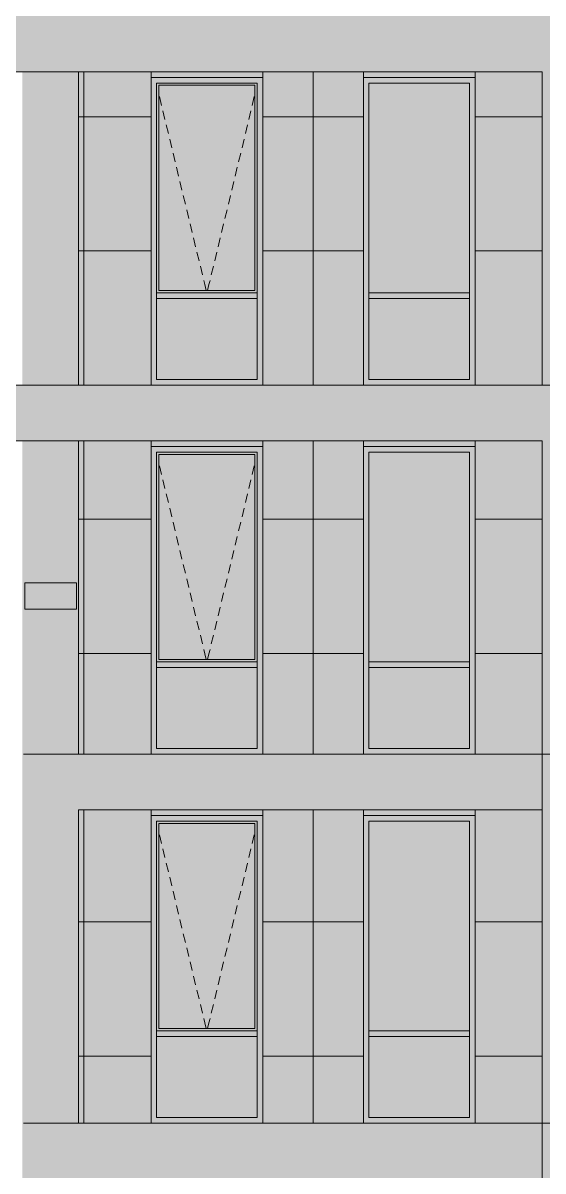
# Model space of a CAD drawing. Header units: millimetres. Extents: x 1499747 to 4230374, y -28481 to 441852.
# Drawn here: x 4063796 to 4068450, y 386800 to 397066 of the extents above; entities that cross this region are included whole.
import ezdxf

# ---------------------------------------------------------------- set-up
doc = ezdxf.new("R2010")
doc.units = ezdxf.units.MM
doc.header["$MEASUREMENT"] = 0
doc.layers.add('Чертеж и Рисунок', color=7, linetype='Continuous')

msp = doc.modelspace()

# ---------------------------------------------------------------- hatches: boundary and pattern name
at = {"layer": 'Чертеж и Рисунок', "linetype": 'Continuous', "lineweight": 0, "true_color": 0xffffff}
for points in [[(4068441.89505, 399933.01142), (4068441.89505, 373528.37108), (4068941.89582, 373528.37108), (4068941.89582, 399933.01142)], [(4054441.97367, 397128.40713), (4054441.97367, 396628.40637), (4068441.89505, 396628.40637), (4068441.89505, 397128.40713)], [(4063791.98795, 393828.40209), (4064291.98871, 393828.40209), (4064291.98871, 396628.40637), (4063791.98795, 396628.40637)], [(4064291.98871, 396628.40637), (4064291.98871, 393828.40209), (4064941.98971, 393828.40209), (4064941.98971, 396578.40629), (4065941.99124, 396578.40629), (4065941.99124, 393828.40209), (4066841.89261, 393828.40209), (4066841.89261, 396578.40629), (4067841.89414, 396578.40629), (4067841.89414, 393828.40209), (4068441.89505, 393828.40209), (4068441.89505, 396628.40637)], [(4054441.97367, 393828.40209), (4054441.97367, 393328.40133), (4068441.89505, 393328.40133), (4068441.89505, 393828.40209)], [(4063791.98795, 373528.37108), (4064291.98871, 373528.37108), (4064291.98871, 393328.40133), (4063791.98795, 393328.40133)], [(4068441.89505, 393328.40133), (4064291.98871, 393328.40133), (4064291.98871, 390528.39705), (4064941.98971, 390528.39705), (4064941.98971, 393278.40125), (4065941.99124, 393278.40125), (4065941.99124, 390528.39705), (4066841.89261, 390528.39705), (4066841.89261, 393278.40125), (4067841.89414, 393278.40125), (4067841.89414, 390528.39705), (4068441.89505, 390528.39705)], [(4063814.08798, 391823.19903), (4064275.98869, 391823.19903), (4064275.98869, 392058.89939), (4063814.08798, 392058.89939)], [(4068441.89505, 390528.39705), (4064291.98871, 390528.39705), (4064291.98871, 390028.39629), (4068441.89505, 390028.39629)], [(4064291.98871, 390028.39629), (4064291.98871, 387228.39201), (4064941.98971, 387228.39201), (4064941.98971, 389978.39621), (4065941.99124, 389978.39621), (4065941.99124, 387228.39201), (4066841.89261, 387228.39201), (4066841.89261, 389978.39621), (4067841.89414, 389978.39621), (4067841.89414, 387228.39201), (4068441.89505, 387228.39201), (4068441.89505, 390028.39629)], [(4064291.98871, 387228.39201), (4064291.98871, 386728.39125), (4068441.89505, 386728.39125), (4068441.89505, 387228.39201)]]:
    msp.add_hatch(color=7, dxfattribs=at).paths.add_polyline_path(points)
at = {"layer": 'Чертеж и Рисунок', "linetype": 'Continuous', "lineweight": 0, "true_color": 0x2e2e2e}
for points in [[(4064941.98971, 396228.40576), (4064991.98978, 396228.40576), (4064991.98978, 396528.40622), (4064941.98971, 396578.40629)], [(4065441.99047, 396578.40629), (4064941.98971, 396578.40629), (4064991.98978, 396528.40622), (4065441.99047, 396528.40622)], [(4065441.99047, 396578.40629), (4065441.99047, 396528.40622), (4065891.99116, 396528.40622), (4065941.99124, 396578.40629)], [(4065941.99124, 396228.40576), (4065941.99124, 396578.40629), (4065891.99116, 396528.40622), (4065891.99116, 396228.40576)], [(4067341.89337, 396578.40629), (4066841.89261, 396578.40629), (4066891.89269, 396528.40622), (4067341.89337, 396528.40622)], [(4066841.89261, 396228.40576), (4066891.89269, 396228.40576), (4066891.89269, 396528.40622), (4066841.89261, 396578.40629)], [(4067341.89337, 396578.40629), (4067341.89337, 396528.40622), (4067791.89406, 396528.40622), (4067841.89414, 396578.40629)], [(4067841.89414, 396228.40576), (4067841.89414, 396578.40629), (4067791.89406, 396528.40622), (4067791.89406, 396228.40576)], [(4064941.98971, 394828.40362), (4064991.98978, 394828.40362), (4064991.98978, 396228.40576), (4064941.98971, 396228.40576)], [(4065941.99124, 394828.40362), (4065941.99124, 396228.40576), (4065891.99116, 396228.40576), (4065891.99116, 394828.40362)], [(4066841.89261, 394828.40362), (4066891.89269, 394828.40362), (4066891.89269, 396228.40576), (4066841.89261, 396228.40576)], [(4067841.89414, 394828.40362), (4067841.89414, 396228.40576), (4067791.89406, 396228.40576), (4067791.89406, 394828.40362)], [(4064941.98971, 394628.40332), (4064991.98978, 394628.40332), (4064991.98978, 394828.40362), (4064941.98971, 394828.40362)], [(4065941.99124, 394628.40332), (4065941.99124, 394828.40362), (4065891.99116, 394828.40362), (4065891.99116, 394628.40332)], [(4066841.89261, 394628.40332), (4066891.89269, 394628.40332), (4066891.89269, 394828.40362), (4066841.89261, 394828.40362)], [(4067841.89414, 394628.40332), (4067841.89414, 394828.40362), (4067791.89406, 394828.40362), (4067791.89406, 394628.40332)], [(4064991.98978, 394603.40328), (4065441.99047, 394603.40328), (4065441.99047, 394653.40335), (4064991.98978, 394653.40335)], [(4065441.99047, 394653.40335), (4065441.99047, 394603.40328), (4065891.99116, 394603.40328), (4065891.99116, 394653.40335)], [(4066891.89269, 394603.40328), (4067341.89337, 394603.40328), (4067341.89337, 394653.40335), (4066891.89269, 394653.40335)], [(4067341.89337, 394653.40335), (4067341.89337, 394603.40328), (4067791.89406, 394603.40328), (4067791.89406, 394653.40335)], [(4064941.98971, 394628.40332), (4064941.98971, 393828.40209), (4064991.98978, 393878.40217), (4064991.98978, 394628.40332)], [(4065941.99124, 394628.40332), (4065891.99116, 394628.40332), (4065891.99116, 393878.40217), (4065941.99124, 393828.40209)], [(4066841.89261, 394628.40332), (4066841.89261, 393828.40209), (4066891.89269, 393878.40217), (4066891.89269, 394628.40332)], [(4067841.89414, 394628.40332), (4067791.89406, 394628.40332), (4067791.89406, 393878.40217), (4067841.89414, 393828.40209)], [(4064941.98971, 393828.40209), (4065441.99047, 393828.40209), (4065441.99047, 393878.40217), (4064991.98978, 393878.40217)], [(4065441.99047, 393828.40209), (4065941.99124, 393828.40209), (4065891.99116, 393878.40217), (4065441.99047, 393878.40217)], [(4067341.89337, 393828.40209), (4067341.89337, 393878.40217), (4066891.89269, 393878.40217), (4066841.89261, 393828.40209)], [(4067341.89337, 393828.40209), (4067841.89414, 393828.40209), (4067791.89406, 393878.40217), (4067341.89337, 393878.40217)], [(4064941.98971, 392928.40072), (4064991.98978, 392928.40072), (4064991.98978, 393228.40118), (4064941.98971, 393278.40125)], [(4064941.98971, 393278.40125), (4064991.98978, 393228.40118), (4065441.99047, 393228.40118), (4065441.99047, 393278.40125)], [(4065441.99047, 393278.40125), (4065441.99047, 393228.40118), (4065891.99116, 393228.40118), (4065941.99124, 393278.40125)], [(4065941.99124, 392928.40072), (4065941.99124, 393278.40125), (4065891.99116, 393228.40118), (4065891.99116, 392928.40072)], [(4066841.89261, 392928.40072), (4066891.89269, 392928.40072), (4066891.89269, 393228.40118), (4066841.89261, 393278.40125)], [(4067341.89337, 393278.40125), (4066841.89261, 393278.40125), (4066891.89269, 393228.40118), (4067341.89337, 393228.40118)], [(4067341.89337, 393278.40125), (4067341.89337, 393228.40118), (4067791.89406, 393228.40118), (4067841.89414, 393278.40125)], [(4067841.89414, 392928.40072), (4067841.89414, 393278.40125), (4067791.89406, 393228.40118), (4067791.89406, 392928.40072)], [(4064941.98971, 391528.39858), (4064991.98978, 391528.39858), (4064991.98978, 392928.40072), (4064941.98971, 392928.40072)], [(4065941.99124, 391528.39858), (4065941.99124, 392928.40072), (4065891.99116, 392928.40072), (4065891.99116, 391528.39858)], [(4066841.89261, 391528.39858), (4066891.89269, 391528.39858), (4066891.89269, 392928.40072), (4066841.89261, 392928.40072)], [(4067841.89414, 391528.39858), (4067841.89414, 392928.40072), (4067791.89406, 392928.40072), (4067791.89406, 391528.39858)], [(4064941.98971, 391328.39827), (4064991.98978, 391328.39827), (4064991.98978, 391528.39858), (4064941.98971, 391528.39858)], [(4065941.99124, 391328.39827), (4065941.99124, 391528.39858), (4065891.99116, 391528.39858), (4065891.99116, 391328.39827)], [(4066841.89261, 391328.39827), (4066891.89269, 391328.39827), (4066891.89269, 391528.39858), (4066841.89261, 391528.39858)], [(4067841.89414, 391328.39827), (4067841.89414, 391528.39858), (4067791.89406, 391528.39858), (4067791.89406, 391328.39827)], [(4064991.98978, 391303.39824), (4065441.99047, 391303.39824), (4065441.99047, 391353.39831), (4064991.98978, 391353.39831)], [(4065441.99047, 391353.39831), (4065441.99047, 391303.39824), (4065891.99116, 391303.39824), (4065891.99116, 391353.39831)], [(4066891.89269, 391303.39824), (4067341.89337, 391303.39824), (4067341.89337, 391353.39831), (4066891.89269, 391353.39831)], [(4067341.89337, 391353.39831), (4067341.89337, 391303.39824), (4067791.89406, 391303.39824), (4067791.89406, 391353.39831)], [(4064941.98971, 391328.39827), (4064941.98971, 390528.39705), (4064991.98978, 390578.39713), (4064991.98978, 391328.39827)], [(4065941.99124, 391328.39827), (4065891.99116, 391328.39827), (4065891.99116, 390578.39713), (4065941.99124, 390528.39705)], [(4066841.89261, 391328.39827), (4066841.89261, 390528.39705), (4066891.89269, 390578.39713), (4066891.89269, 391328.39827)], [(4067841.89414, 391328.39827), (4067791.89406, 391328.39827), (4067791.89406, 390578.39713), (4067841.89414, 390528.39705)], [(4064941.98971, 390528.39705), (4065441.99047, 390528.39705), (4065441.99047, 390578.39713), (4064991.98978, 390578.39713)], [(4065441.99047, 390528.39705), (4065941.99124, 390528.39705), (4065891.99116, 390578.39713), (4065441.99047, 390578.39713)], [(4067341.89337, 390528.39705), (4067341.89337, 390578.39713), (4066891.89269, 390578.39713), (4066841.89261, 390528.39705)], [(4067341.89337, 390528.39705), (4067841.89414, 390528.39705), (4067791.89406, 390578.39713), (4067341.89337, 390578.39713)], [(4064941.98971, 389628.39568), (4064991.98978, 389628.39568), (4064991.98978, 389928.39613), (4064941.98971, 389978.39621)], [(4064941.98971, 389978.39621), (4064991.98978, 389928.39613), (4065441.99047, 389928.39613), (4065441.99047, 389978.39621)], [(4065441.99047, 389978.39621), (4065441.99047, 389928.39613), (4065891.99116, 389928.39613), (4065941.99124, 389978.39621)], [(4065941.99124, 389628.39568), (4065941.99124, 389978.39621), (4065891.99116, 389928.39613), (4065891.99116, 389628.39568)], [(4066841.89261, 389628.39568), (4066891.89269, 389628.39568), (4066891.89269, 389928.39613), (4066841.89261, 389978.39621)], [(4067341.89337, 389978.39621), (4066841.89261, 389978.39621), (4066891.89269, 389928.39613), (4067341.89337, 389928.39613)], [(4067341.89337, 389978.39621), (4067341.89337, 389928.39613), (4067791.89406, 389928.39613), (4067841.89414, 389978.39621)], [(4067841.89414, 389628.39568), (4067841.89414, 389978.39621), (4067791.89406, 389928.39613), (4067791.89406, 389628.39568)], [(4064941.98971, 388228.39354), (4064991.98978, 388228.39354), (4064991.98978, 389628.39568), (4064941.98971, 389628.39568)], [(4065941.99124, 388228.39354), (4065941.99124, 389628.39568), (4065891.99116, 389628.39568), (4065891.99116, 388228.39354)], [(4066841.89261, 388228.39354), (4066891.89269, 388228.39354), (4066891.89269, 389628.39568), (4066841.89261, 389628.39568)], [(4067841.89414, 388228.39354), (4067841.89414, 389628.39568), (4067791.89406, 389628.39568), (4067791.89406, 388228.39354)], [(4064941.98971, 388028.39323), (4064991.98978, 388028.39323), (4064991.98978, 388228.39354), (4064941.98971, 388228.39354)], [(4065941.99124, 388028.39323), (4065941.99124, 388228.39354), (4065891.99116, 388228.39354), (4065891.99116, 388028.39323)], [(4066841.89261, 388028.39323), (4066891.89269, 388028.39323), (4066891.89269, 388228.39354), (4066841.89261, 388228.39354)], [(4067841.89414, 388028.39323), (4067841.89414, 388228.39354), (4067791.89406, 388228.39354), (4067791.89406, 388028.39323)], [(4064941.98971, 388028.39323), (4064941.98971, 387228.39201), (4064991.98978, 387278.39209), (4064991.98978, 388028.39323)], [(4064991.98978, 388053.39327), (4064991.98978, 388003.39319), (4065441.99047, 388003.39319), (4065441.99047, 388053.39327)], [(4065441.99047, 388053.39327), (4065441.99047, 388003.39319), (4065891.99116, 388003.39319), (4065891.99116, 388053.39327)], [(4065941.99124, 388028.39323), (4065891.99116, 388028.39323), (4065891.99116, 387278.39209), (4065941.99124, 387228.39201)], [(4066841.89261, 388028.39323), (4066841.89261, 387228.39201), (4066891.89269, 387278.39209), (4066891.89269, 388028.39323)], [(4066891.89269, 388003.39319), (4067341.89337, 388003.39319), (4067341.89337, 388053.39327), (4066891.89269, 388053.39327)], [(4067341.89337, 388053.39327), (4067341.89337, 388003.39319), (4067791.89406, 388003.39319), (4067791.89406, 388053.39327)], [(4067841.89414, 388028.39323), (4067791.89406, 388028.39323), (4067791.89406, 387278.39209), (4067841.89414, 387228.39201)], [(4064941.98971, 387228.39201), (4065441.99047, 387228.39201), (4065441.99047, 387278.39209), (4064991.98978, 387278.39209)], [(4065441.99047, 387228.39201), (4065941.99124, 387228.39201), (4065891.99116, 387278.39209), (4065441.99047, 387278.39209)], [(4067341.89337, 387228.39201), (4067341.89337, 387278.39209), (4066891.89269, 387278.39209), (4066841.89261, 387228.39201)], [(4067341.89337, 387228.39201), (4067841.89414, 387228.39201), (4067791.89406, 387278.39209), (4067341.89337, 387278.39209)]]:
    msp.add_hatch(color=250, dxfattribs=at).paths.add_polyline_path(points)
at = {"layer": 'Чертеж и Рисунок', "linetype": 'Continuous', "lineweight": 0, "true_color": 0xf7fdff}
for points in [[(4064991.98978, 396528.40622), (4064991.98978, 394653.40335), (4065011.98981, 394673.40338), (4065011.98981, 396508.40619)], [(4065891.99116, 396528.40622), (4064991.98978, 396528.40622), (4065011.98981, 396508.40619), (4065871.99113, 396508.40619)], [(4065891.99116, 394653.40335), (4065891.99116, 396528.40622), (4065871.99113, 396508.40619), (4065871.99113, 394673.40338)], [(4064991.98978, 394653.40335), (4065891.99116, 394653.40335), (4065871.99113, 394673.40338), (4065011.98981, 394673.40338)], [(4064991.98978, 391353.39831), (4065011.98981, 391373.39834), (4065011.98981, 393208.40115), (4064991.98978, 393228.40118)], [(4065891.99116, 393228.40118), (4064991.98978, 393228.40118), (4065011.98981, 393208.40115), (4065871.99113, 393208.40115)], [(4065891.99116, 391353.39831), (4065891.99116, 393228.40118), (4065871.99113, 393208.40115), (4065871.99113, 391373.39834)], [(4064991.98978, 391353.39831), (4065891.99116, 391353.39831), (4065871.99113, 391373.39834), (4065011.98981, 391373.39834)], [(4064991.98978, 389928.39613), (4064991.98978, 388053.39327), (4065011.98981, 388073.3933), (4065011.98981, 389908.3961)], [(4065891.99116, 389928.39613), (4064991.98978, 389928.39613), (4065011.98981, 389908.3961), (4065871.99113, 389908.3961)], [(4065891.99116, 388053.39327), (4065891.99116, 389928.39613), (4065871.99113, 389908.3961), (4065871.99113, 388073.3933)], [(4064991.98978, 388053.39327), (4065891.99116, 388053.39327), (4065871.99113, 388073.3933), (4065011.98981, 388073.3933)]]:
    msp.add_hatch(color=7, dxfattribs=at).paths.add_polyline_path(points)
at = {"layer": 'Чертеж и Рисунок', "linetype": 'Continuous', "lineweight": 0, "true_color": 0x84adf9}
for points in [[(4065011.98981, 394673.40338), (4065871.99113, 394673.40338), (4065871.99113, 396508.40619), (4065011.98981, 396508.40619)], [(4066891.89269, 394653.40335), (4067791.89406, 394653.40335), (4067791.89406, 396228.40576), (4067791.89406, 396528.40622), (4066891.89269, 396528.40622)], [(4064991.98978, 393878.40217), (4065891.99116, 393878.40217), (4065891.99116, 394603.40328), (4064991.98978, 394603.40328)], [(4066891.89269, 394603.40328), (4066891.89269, 393878.40217), (4067791.89406, 393878.40217), (4067791.89406, 394603.40328)], [(4065011.98981, 393208.40115), (4065011.98981, 391373.39834), (4065871.99113, 391373.39834), (4065871.99113, 393208.40115)], [(4066891.89269, 391353.39831), (4067791.89406, 391353.39831), (4067791.89406, 392928.40072), (4067791.89406, 393228.40118), (4066891.89269, 393228.40118)], [(4064991.98978, 390578.39713), (4065891.99116, 390578.39713), (4065891.99116, 391303.39824), (4064991.98978, 391303.39824)], [(4066891.89269, 391303.39824), (4066891.89269, 390578.39713), (4067791.89406, 390578.39713), (4067791.89406, 391303.39824)], [(4065011.98981, 388073.3933), (4065871.99113, 388073.3933), (4065871.99113, 389908.3961), (4065011.98981, 389908.3961)], [(4066891.89269, 388053.39327), (4067791.89406, 388053.39327), (4067791.89406, 388228.39354), (4067791.89406, 389628.39568), (4067791.89406, 389928.39613), (4066891.89269, 389928.39613)], [(4064991.98978, 388003.39319), (4064991.98978, 387278.39209), (4065891.99116, 387278.39209), (4065891.99116, 388003.39319)], [(4066891.89269, 388003.39319), (4066891.89269, 387278.39209), (4067791.89406, 387278.39209), (4067791.89406, 388003.39319)]]:
    msp.add_hatch(color=161, dxfattribs=at).paths.add_polyline_path(points)

# ---------------------------------------------------------------- linework, layer by layer
at = {"layer": 'Чертеж и Рисунок', "color": 7, "linetype": 'Continuous', "lineweight": 5}
for points in [[(4054441.97367, 396628.40637), (4068441.89505, 396628.40637)], [(4064291.98871, 393828.40209), (4064291.98871, 396628.40637)], [(4068441.89505, 393828.40209), (4068441.89505, 396628.40637)], [(4064941.98971, 393828.40209), (4064941.98971, 396578.40629)], [(4064941.98971, 396578.40629), (4065941.99124, 396578.40629)], [(4064991.98978, 396228.40576), (4064991.98978, 396528.40622)], [(4064991.98978, 396528.40622), (4065441.99047, 396528.40622)], [(4065011.98981, 396508.40619), (4065011.98981, 394673.40338)], [(4065871.99113, 396508.40619), (4065011.98981, 396508.40619)], [(4065441.99047, 396528.40622), (4065891.99116, 396528.40622)], [(4065871.99113, 394673.40338), (4065871.99113, 396508.40619)], [(4065891.99116, 396228.40576), (4065891.99116, 396528.40622)], [(4066841.89261, 396578.40629), (4067841.89414, 396578.40629)], [(4066891.89269, 396528.40622), (4067341.89337, 396528.40622)], [(4066891.89269, 396228.40576), (4066891.89269, 396528.40622)], [(4067341.89337, 396528.40622), (4067791.89406, 396528.40622)], [(4067791.89406, 396228.40576), (4067791.89406, 396528.40622)], [(4067841.89414, 396578.40629), (4067841.89414, 393828.40209)], [(4064991.98978, 394828.40362), (4064991.98978, 396228.40576)], [(4065891.99116, 394828.40362), (4065891.99116, 396228.40576)], [(4066891.89269, 394828.40362), (4066891.89269, 396228.40576)], [(4067791.89406, 394828.40362), (4067791.89406, 396228.40576)], [(4064991.98978, 394653.40335), (4064991.98978, 394828.40362)], [(4065891.99116, 394653.40335), (4065891.99116, 394828.40362)], [(4066891.89269, 394653.40335), (4066891.89269, 394828.40362)], [(4067791.89406, 394653.40335), (4067791.89406, 394828.40362)], [(4064991.98978, 394628.40332), (4064991.98978, 394653.40335)], [(4065441.99047, 394653.40335), (4064991.98978, 394653.40335)], [(4065011.98981, 394673.40338), (4065871.99113, 394673.40338)], [(4065891.99116, 394653.40335), (4065441.99047, 394653.40335)], [(4065891.99116, 394628.40332), (4065891.99116, 394653.40335)], [(4067341.89337, 394653.40335), (4066891.89269, 394653.40335)], [(4066891.89269, 394628.40332), (4066891.89269, 394653.40335)], [(4067791.89406, 394653.40335), (4067341.89337, 394653.40335)], [(4067791.89406, 394628.40332), (4067791.89406, 394653.40335)], [(4064991.98978, 394603.40328), (4064991.98978, 394628.40332)], [(4064991.98978, 393878.40217), (4064991.98978, 394603.40328)], [(4065441.99047, 394603.40328), (4064991.98978, 394603.40328)], [(4065891.99116, 394603.40328), (4065441.99047, 394603.40328)], [(4065891.99116, 394603.40328), (4065891.99116, 394628.40332)], [(4065891.99116, 393878.40217), (4065891.99116, 394603.40328)], [(4066891.89269, 394603.40328), (4066891.89269, 394628.40332)], [(4067341.89337, 394603.40328), (4066891.89269, 394603.40328)], [(4066891.89269, 393878.40217), (4066891.89269, 394603.40328)], [(4067791.89406, 394603.40328), (4067341.89337, 394603.40328)], [(4067791.89406, 394603.40328), (4067791.89406, 394628.40332)], [(4067791.89406, 393878.40217), (4067791.89406, 394603.40328)], [(4054441.97367, 393828.40209), (4068441.89505, 393828.40209)], [(4065441.99047, 393878.40217), (4064991.98978, 393878.40217)], [(4065891.99116, 393878.40217), (4065441.99047, 393878.40217)], [(4067341.89337, 393878.40217), (4066891.89269, 393878.40217)], [(4067791.89406, 393878.40217), (4067341.89337, 393878.40217)], [(4054441.97367, 393328.40133), (4068441.89505, 393328.40133)], [(4064291.98871, 390528.39705), (4064291.98871, 393328.40133)], [(4068441.89505, 373528.37108), (4068441.89505, 393328.40133)], [(4064941.98971, 390528.39705), (4064941.98971, 393278.40125)], [(4064941.98971, 393278.40125), (4065941.99124, 393278.40125)], [(4064991.98978, 392928.40072), (4064991.98978, 393228.40118)], [(4064991.98978, 393228.40118), (4065441.99047, 393228.40118)], [(4065011.98981, 393208.40115), (4065011.98981, 391373.39834)], [(4065871.99113, 393208.40115), (4065011.98981, 393208.40115)], [(4065441.99047, 393228.40118), (4065891.99116, 393228.40118)], [(4065871.99113, 391373.39834), (4065871.99113, 393208.40115)], [(4065891.99116, 392928.40072), (4065891.99116, 393228.40118)], [(4066841.89261, 393278.40125), (4067841.89414, 393278.40125)], [(4066891.89269, 392928.40072), (4066891.89269, 393228.40118)], [(4066891.89269, 393228.40118), (4067341.89337, 393228.40118)], [(4067341.89337, 393228.40118), (4067791.89406, 393228.40118)], [(4067791.89406, 392928.40072), (4067791.89406, 393228.40118)], [(4067841.89414, 393278.40125), (4067841.89414, 390528.39705)], [(4064991.98978, 391528.39858), (4064991.98978, 392928.40072)], [(4065891.99116, 391528.39858), (4065891.99116, 392928.40072)], [(4066891.89269, 391528.39858), (4066891.89269, 392928.40072)], [(4067791.89406, 391528.39858), (4067791.89406, 392928.40072)], [(4063814.08798, 391823.19903), (4063814.08798, 392058.89939)], [(4063814.08798, 392058.89939), (4064275.98869, 392058.89939)], [(4064275.98869, 392058.89939), (4064275.98869, 391823.19903)], [(4064275.98869, 391823.19903), (4063814.08798, 391823.19903)], [(4064991.98978, 391353.39831), (4064991.98978, 391528.39858)], [(4065891.99116, 391353.39831), (4065891.99116, 391528.39858)], [(4066891.89269, 391353.39831), (4066891.89269, 391528.39858)], [(4067791.89406, 391353.39831), (4067791.89406, 391528.39858)], [(4064991.98978, 391328.39827), (4064991.98978, 391353.39831)], [(4065441.99047, 391353.39831), (4064991.98978, 391353.39831)], [(4065011.98981, 391373.39834), (4065871.99113, 391373.39834)], [(4065891.99116, 391353.39831), (4065441.99047, 391353.39831)], [(4065891.99116, 391328.39827), (4065891.99116, 391353.39831)], [(4066891.89269, 391328.39827), (4066891.89269, 391353.39831)], [(4067341.89337, 391353.39831), (4066891.89269, 391353.39831)], [(4067791.89406, 391353.39831), (4067341.89337, 391353.39831)], [(4067791.89406, 391328.39827), (4067791.89406, 391353.39831)], [(4064991.98978, 391303.39824), (4064991.98978, 391328.39827)], [(4064991.98978, 390578.39713), (4064991.98978, 391303.39824)], [(4065441.99047, 391303.39824), (4064991.98978, 391303.39824)], [(4065891.99116, 391303.39824), (4065441.99047, 391303.39824)], [(4065891.99116, 391303.39824), (4065891.99116, 391328.39827)], [(4065891.99116, 390578.39713), (4065891.99116, 391303.39824)], [(4066891.89269, 391303.39824), (4066891.89269, 391328.39827)], [(4066891.89269, 390578.39713), (4066891.89269, 391303.39824)], [(4067341.89337, 391303.39824), (4066891.89269, 391303.39824)], [(4067791.89406, 391303.39824), (4067341.89337, 391303.39824)], [(4067791.89406, 391303.39824), (4067791.89406, 391328.39827)], [(4067791.89406, 390578.39713), (4067791.89406, 391303.39824)], [(4064291.98871, 390528.39705), (4068441.89505, 390528.39705)], [(4065441.99047, 390578.39713), (4064991.98978, 390578.39713)], [(4065891.99116, 390578.39713), (4065441.99047, 390578.39713)], [(4067341.89337, 390578.39713), (4066891.89269, 390578.39713)], [(4067791.89406, 390578.39713), (4067341.89337, 390578.39713)], [(4064291.98871, 387228.39201), (4064291.98871, 390028.39629)], [(4064291.98871, 390028.39629), (4068441.89505, 390028.39629)], [(4064941.98971, 387228.39201), (4064941.98971, 389978.39621)], [(4064941.98971, 389978.39621), (4065941.99124, 389978.39621)], [(4064991.98978, 389628.39568), (4064991.98978, 389928.39613)], [(4064991.98978, 389928.39613), (4065441.99047, 389928.39613)], [(4065011.98981, 389908.3961), (4065011.98981, 388073.3933)], [(4065871.99113, 389908.3961), (4065011.98981, 389908.3961)], [(4065441.99047, 389928.39613), (4065891.99116, 389928.39613)], [(4065871.99113, 388073.3933), (4065871.99113, 389908.3961)], [(4065891.99116, 389628.39568), (4065891.99116, 389928.39613)], [(4066841.89261, 389978.39621), (4067841.89414, 389978.39621)], [(4066891.89269, 389628.39568), (4066891.89269, 389928.39613)], [(4066891.89269, 389928.39613), (4067341.89337, 389928.39613)], [(4067341.89337, 389928.39613), (4067791.89406, 389928.39613)], [(4067791.89406, 389628.39568), (4067791.89406, 389928.39613)], [(4067841.89414, 389978.39621), (4067841.89414, 387228.39201)], [(4064991.98978, 388228.39354), (4064991.98978, 389628.39568)], [(4065891.99116, 388228.39354), (4065891.99116, 389628.39568)], [(4066891.89269, 388228.39354), (4066891.89269, 389628.39568)], [(4067791.89406, 388228.39354), (4067791.89406, 389628.39568)], [(4064991.98978, 388053.39327), (4064991.98978, 388228.39354)], [(4065891.99116, 388053.39327), (4065891.99116, 388228.39354)], [(4066891.89269, 388053.39327), (4066891.89269, 388228.39354)], [(4067791.89406, 388053.39327), (4067791.89406, 388228.39354)], [(4065011.98981, 388073.3933), (4065871.99113, 388073.3933)], [(4064991.98978, 388028.39323), (4064991.98978, 388053.39327)], [(4065441.99047, 388053.39327), (4064991.98978, 388053.39327)], [(4064991.98978, 388003.39319), (4064991.98978, 388028.39323)], [(4064991.98978, 387278.39209), (4064991.98978, 388003.39319)], [(4065441.99047, 388003.39319), (4064991.98978, 388003.39319)], [(4065891.99116, 388053.39327), (4065441.99047, 388053.39327)], [(4065891.99116, 388003.39319), (4065441.99047, 388003.39319)], [(4065891.99116, 388028.39323), (4065891.99116, 388053.39327)], [(4065891.99116, 388003.39319), (4065891.99116, 388028.39323)], [(4065891.99116, 387278.39209), (4065891.99116, 388003.39319)], [(4066891.89269, 388028.39323), (4066891.89269, 388053.39327)], [(4067341.89337, 388053.39327), (4066891.89269, 388053.39327)], [(4066891.89269, 388003.39319), (4066891.89269, 388028.39323)], [(4066891.89269, 387278.39209), (4066891.89269, 388003.39319)], [(4067341.89337, 388003.39319), (4066891.89269, 388003.39319)], [(4067791.89406, 388053.39327), (4067341.89337, 388053.39327)], [(4067791.89406, 388003.39319), (4067341.89337, 388003.39319)], [(4067791.89406, 388028.39323), (4067791.89406, 388053.39327)], [(4067791.89406, 388003.39319), (4067791.89406, 388028.39323)], [(4067791.89406, 387278.39209), (4067791.89406, 388003.39319)], [(4065441.99047, 387278.39209), (4064991.98978, 387278.39209)], [(4065891.99116, 387278.39209), (4065441.99047, 387278.39209)], [(4067341.89337, 387278.39209), (4066891.89269, 387278.39209)], [(4067791.89406, 387278.39209), (4067341.89337, 387278.39209)], [(4064291.98871, 387228.39201), (4068441.89505, 387228.39201)]]:
    msp.add_lwpolyline(points, dxfattribs=at)
at = {"layer": 'Чертеж и Рисунок', "color": 253, "linetype": 'Continuous', "lineweight": 5, "true_color": 0xaaaaaa}
for points in [[(4064341.78879, 396628.40637), (4064341.78879, 393828.40209)], [(4064941.98971, 396628.40637), (4064941.98971, 393828.40209)], [(4065941.99124, 396628.40637), (4065941.99124, 393828.40209)], [(4066391.99192, 396628.40637), (4066391.99192, 393828.40209)], [(4066841.89261, 396628.40637), (4066841.89261, 393828.40209)], [(4067841.99414, 396628.40637), (4067841.99414, 393828.40209)], [(4064291.98871, 396228.00576), (4064941.98971, 396228.00576)], [(4065941.99124, 396228.00576), (4066841.89261, 396228.00576)], [(4066841.89261, 396228.00576), (4066841.99261, 396228.00576)], [(4067841.99414, 396228.00576), (4068441.89505, 396228.00576)], [(4064291.98871, 395028.00393), (4064941.98971, 395028.00393)], [(4065941.99124, 395028.00393), (4066841.89261, 395028.00393)], [(4066841.89261, 395028.00393), (4066841.99261, 395028.00393)], [(4067841.99414, 395028.00393), (4068441.89505, 395028.00393)], [(4064341.78879, 393328.40133), (4064341.78879, 390528.39705)], [(4064941.98971, 393328.40133), (4064941.98971, 390528.39705)], [(4065941.99124, 393328.40133), (4065941.99124, 390528.39705)], [(4066391.99192, 393328.40133), (4066391.99192, 390528.39705)], [(4066841.89261, 393328.40133), (4066841.89261, 390528.39705)], [(4067841.99414, 393328.40133), (4067841.99414, 390528.39705)], [(4064291.98871, 392628.00026), (4064941.98971, 392628.00026)], [(4065941.99124, 392628.00026), (4066841.89261, 392628.00026)], [(4066841.89261, 392628.00026), (4066841.99261, 392628.00026)], [(4067841.99414, 392628.00026), (4068441.89505, 392628.00026)], [(4064291.98871, 391427.99843), (4064941.98971, 391427.99843)], [(4065941.99124, 391427.99843), (4066841.89261, 391427.99843)], [(4066841.89261, 391427.99843), (4066841.99261, 391427.99843)], [(4067841.99414, 391427.99843), (4068441.89505, 391427.99843)], [(4064341.78879, 390028.39629), (4064341.78879, 387228.39201)], [(4064941.98971, 390028.39629), (4064941.98971, 387228.39201)], [(4065941.99124, 390028.39629), (4065941.99124, 387228.39201)], [(4066391.99192, 390028.39629), (4066391.99192, 387228.39201)], [(4066841.89261, 390028.39629), (4066841.89261, 387228.39201)], [(4067841.99414, 390028.39629), (4067841.99414, 387228.39201)], [(4064291.98871, 389027.99476), (4064941.98971, 389027.99476)], [(4065941.99124, 389027.99476), (4066841.89261, 389027.99476)], [(4066841.89261, 389027.99476), (4066841.99261, 389027.99476)], [(4067841.99414, 389027.99476), (4068441.89505, 389027.99476)], [(4064291.98871, 387827.99293), (4064941.98971, 387827.99293)], [(4065941.99124, 387827.99293), (4066841.89261, 387827.99293)], [(4066841.89261, 387827.99293), (4066841.99261, 387827.99293)], [(4067841.99414, 387827.99293), (4068441.89505, 387827.99293)]]:
    msp.add_lwpolyline(points, dxfattribs=at)
at = {"layer": 'Чертеж и Рисунок', "color": 23, "linetype": 'Continuous', "lineweight": 5, "true_color": 0xbf8080}
for points in [[(4065017.48982, 396407.10603), (4065036.28985, 396329.30591)], [(4065866.49112, 396407.10603), (4065847.79109, 396329.30591)], [(4065047.98987, 396280.70584), (4065066.7899, 396202.90572)], [(4065835.99107, 396280.70584), (4065817.29104, 396202.90572)], [(4065078.48992, 396154.30565), (4065097.28994, 396076.60553)], [(4065805.49103, 396154.30565), (4065786.791, 396076.60553)], [(4065109.08996, 396028.00545), (4065127.78999, 395950.20533)], [(4065774.99098, 396028.00545), (4065756.29095, 395950.20533)], [(4065139.59001, 395901.60526), (4065158.29004, 395823.80514)], [(4065744.49093, 395901.60526), (4065725.7909, 395823.80514)], [(4065170.09006, 395775.20507), (4065188.79008, 395697.50495)], [(4065713.99089, 395775.20507), (4065695.19086, 395697.50495)], [(4065200.5901, 395648.80487), (4065219.29013, 395571.10476)], [(4065683.49084, 395648.80487), (4065664.69081, 395571.10476)], [(4065231.09015, 395522.50468), (4065249.79018, 395444.70456)], [(4065652.99079, 395522.50468), (4065634.19076, 395444.70456)], [(4065261.5902, 395396.10449), (4065280.29022, 395318.30437)], [(4065622.49075, 395396.10449), (4065603.69072, 395318.30437)], [(4065292.09024, 395269.70429), (4065310.79027, 395192.00418)], [(4065591.9907, 395269.70429), (4065573.19067, 395192.00418)], [(4065322.59029, 395143.4041), (4065341.29032, 395065.60398)], [(4065561.49065, 395143.4041), (4065542.69063, 395065.60398)], [(4065353.09034, 395017.00391), (4065371.79036, 394939.20379)], [(4065530.99061, 395017.00391), (4065512.19058, 394939.20379)], [(4065383.59038, 394890.60372), (4065402.39041, 394812.9036)], [(4065500.49056, 394890.60372), (4065481.69053, 394812.9036)], [(4065414.09043, 394764.30352), (4065423.29044, 394726.20346)], [(4065469.99051, 394764.30352), (4065460.7905, 394726.20346)], [(4065423.29044, 394726.20346), (4065435.99046, 394673.40338)], [(4065460.7905, 394726.20346), (4065448.09048, 394673.40338)], [(4065017.48982, 393107.10099), (4065036.28985, 393029.30087)], [(4065866.49112, 393107.10099), (4065847.79109, 393029.30087)], [(4065047.98987, 392980.7008), (4065066.7899, 392902.90068)], [(4065835.99107, 392980.7008), (4065817.29104, 392902.90068)], [(4065078.48992, 392854.3006), (4065097.28994, 392776.60049)], [(4065805.49103, 392854.3006), (4065786.791, 392776.60049)], [(4065109.08996, 392728.00041), (4065127.78999, 392650.20029)], [(4065774.99098, 392728.00041), (4065756.29095, 392650.20029)], [(4065139.59001, 392601.60022), (4065158.29004, 392523.8001)], [(4065744.49093, 392601.60022), (4065725.7909, 392523.8001)], [(4065170.09006, 392475.20003), (4065188.79008, 392397.49991)], [(4065713.99089, 392475.20003), (4065695.19086, 392397.49991)], [(4065200.5901, 392348.79983), (4065219.29013, 392271.09971)], [(4065683.49084, 392348.79983), (4065664.69081, 392271.09971)], [(4065231.09015, 392222.49964), (4065249.79018, 392144.69952)], [(4065652.99079, 392222.49964), (4065634.19076, 392144.69952)], [(4065261.5902, 392096.09945), (4065280.29022, 392018.29933)], [(4065622.49075, 392096.09945), (4065603.69072, 392018.29933)], [(4065292.09024, 391969.69925), (4065310.79027, 391891.99913)], [(4065591.9907, 391969.69925), (4065573.19067, 391891.99913)], [(4065322.59029, 391843.39906), (4065341.29032, 391765.59894)], [(4065561.49065, 391843.39906), (4065542.69063, 391765.59894)], [(4065353.09034, 391716.99887), (4065371.79036, 391639.19875)], [(4065530.99061, 391716.99887), (4065512.19058, 391639.19875)], [(4065383.59038, 391590.59867), (4065402.39041, 391512.89856)], [(4065500.49056, 391590.59867), (4065481.69053, 391512.89856)], [(4065414.09043, 391464.29848), (4065423.29044, 391426.19842)], [(4065469.99051, 391464.29848), (4065460.7905, 391426.19842)], [(4065423.29044, 391426.19842), (4065435.99046, 391373.39834)], [(4065460.7905, 391426.19842), (4065448.09048, 391373.39834)], [(4065017.48982, 389807.09595), (4065036.28985, 389729.29583)], [(4065866.49112, 389807.09595), (4065847.79109, 389729.29583)], [(4065047.98987, 389680.69576), (4065066.7899, 389602.89564)], [(4065835.99107, 389680.69576), (4065817.29104, 389602.89564)], [(4065078.48992, 389554.29556), (4065097.28994, 389476.59544)], [(4065805.49103, 389554.29556), (4065786.791, 389476.59544)], [(4065109.08996, 389427.99537), (4065127.78999, 389350.19525)], [(4065774.99098, 389427.99537), (4065756.29095, 389350.19525)], [(4065139.59001, 389301.59518), (4065158.29004, 389223.79506)], [(4065744.49093, 389301.59518), (4065725.7909, 389223.79506)], [(4065170.09006, 389175.19498), (4065188.79008, 389097.49487)], [(4065713.99089, 389175.19498), (4065695.19086, 389097.49487)], [(4065200.5901, 389048.79479), (4065219.29013, 388971.09467)], [(4065683.49084, 389048.79479), (4065664.69081, 388971.09467)], [(4065231.09015, 388922.4946), (4065249.79018, 388844.69448)], [(4065652.99079, 388922.4946), (4065634.19076, 388844.69448)], [(4065261.5902, 388796.0944), (4065280.29022, 388718.29429)], [(4065622.49075, 388796.0944), (4065603.69072, 388718.29429)], [(4065292.09024, 388669.69421), (4065310.79027, 388591.99409)], [(4065591.9907, 388669.69421), (4065573.19067, 388591.99409)], [(4065322.59029, 388543.39402), (4065341.29032, 388465.5939)], [(4065561.49065, 388543.39402), (4065542.69063, 388465.5939)], [(4065353.09034, 388416.99383), (4065371.79036, 388339.19371)], [(4065530.99061, 388416.99383), (4065512.19058, 388339.19371)], [(4065383.59038, 388290.59363), (4065402.39041, 388212.89351)], [(4065500.49056, 388290.59363), (4065481.69053, 388212.89351)], [(4065414.09043, 388164.29344), (4065423.29044, 388126.19338)], [(4065469.99051, 388164.29344), (4065460.7905, 388126.19338)], [(4065423.29044, 388126.19338), (4065435.99046, 388073.3933)], [(4065460.7905, 388126.19338), (4065448.09048, 388073.3933)]]:
    msp.add_lwpolyline(points, dxfattribs=at)
at = {"layer": 'Чертеж и Рисунок', "color": 1, "linetype": 'Continuous', "lineweight": 0}
for points in [[(4063800.48796, 393828.40209), (4064329.68877, 393828.40209)], [(4064541.3891, 393828.40209), (4064682.48931, 393828.40209)], [(4064894.18963, 393828.40209), (4065423.29044, 393828.40209)], [(4065634.99077, 393828.40209), (4065776.09098, 393828.40209)], [(4065987.79131, 393828.40209), (4066516.89211, 393828.40209)], [(4066728.59244, 393828.40209), (4066869.69265, 393828.40209)], [(4067081.39298, 393828.40209), (4067610.49378, 393828.40209)], [(4067822.19411, 393828.40209), (4067963.29432, 393828.40209)], [(4068174.99465, 393828.40209), (4068704.19546, 393828.40209)], [(4063800.48796, 390528.39705), (4064329.68877, 390528.39705)], [(4064541.3891, 390528.39705), (4064682.48931, 390528.39705)], [(4064894.18963, 390528.39705), (4065423.29044, 390528.39705)], [(4065634.99077, 390528.39705), (4065776.09098, 390528.39705)], [(4065987.79131, 390528.39705), (4066516.89211, 390528.39705)], [(4066728.59244, 390528.39705), (4066869.69265, 390528.39705)], [(4067081.39298, 390528.39705), (4067610.49378, 390528.39705)], [(4067822.19411, 390528.39705), (4067963.29432, 390528.39705)], [(4068174.99465, 390528.39705), (4068704.19546, 390528.39705)], [(4063800.48796, 387228.39201), (4064329.68877, 387228.39201)], [(4064541.3891, 387228.39201), (4064682.48931, 387228.39201)], [(4064894.18963, 387228.39201), (4065423.29044, 387228.39201)], [(4065634.99077, 387228.39201), (4065776.09098, 387228.39201)], [(4065987.79131, 387228.39201), (4066516.89211, 387228.39201)], [(4066728.59244, 387228.39201), (4066869.69265, 387228.39201)], [(4067081.39298, 387228.39201), (4067610.49378, 387228.39201)], [(4067822.19411, 387228.39201), (4067963.29432, 387228.39201)], [(4068174.99465, 387228.39201), (4068704.19546, 387228.39201)]]:
    msp.add_lwpolyline(points, dxfattribs=at)

doc.saveas('drawing.dxf')
